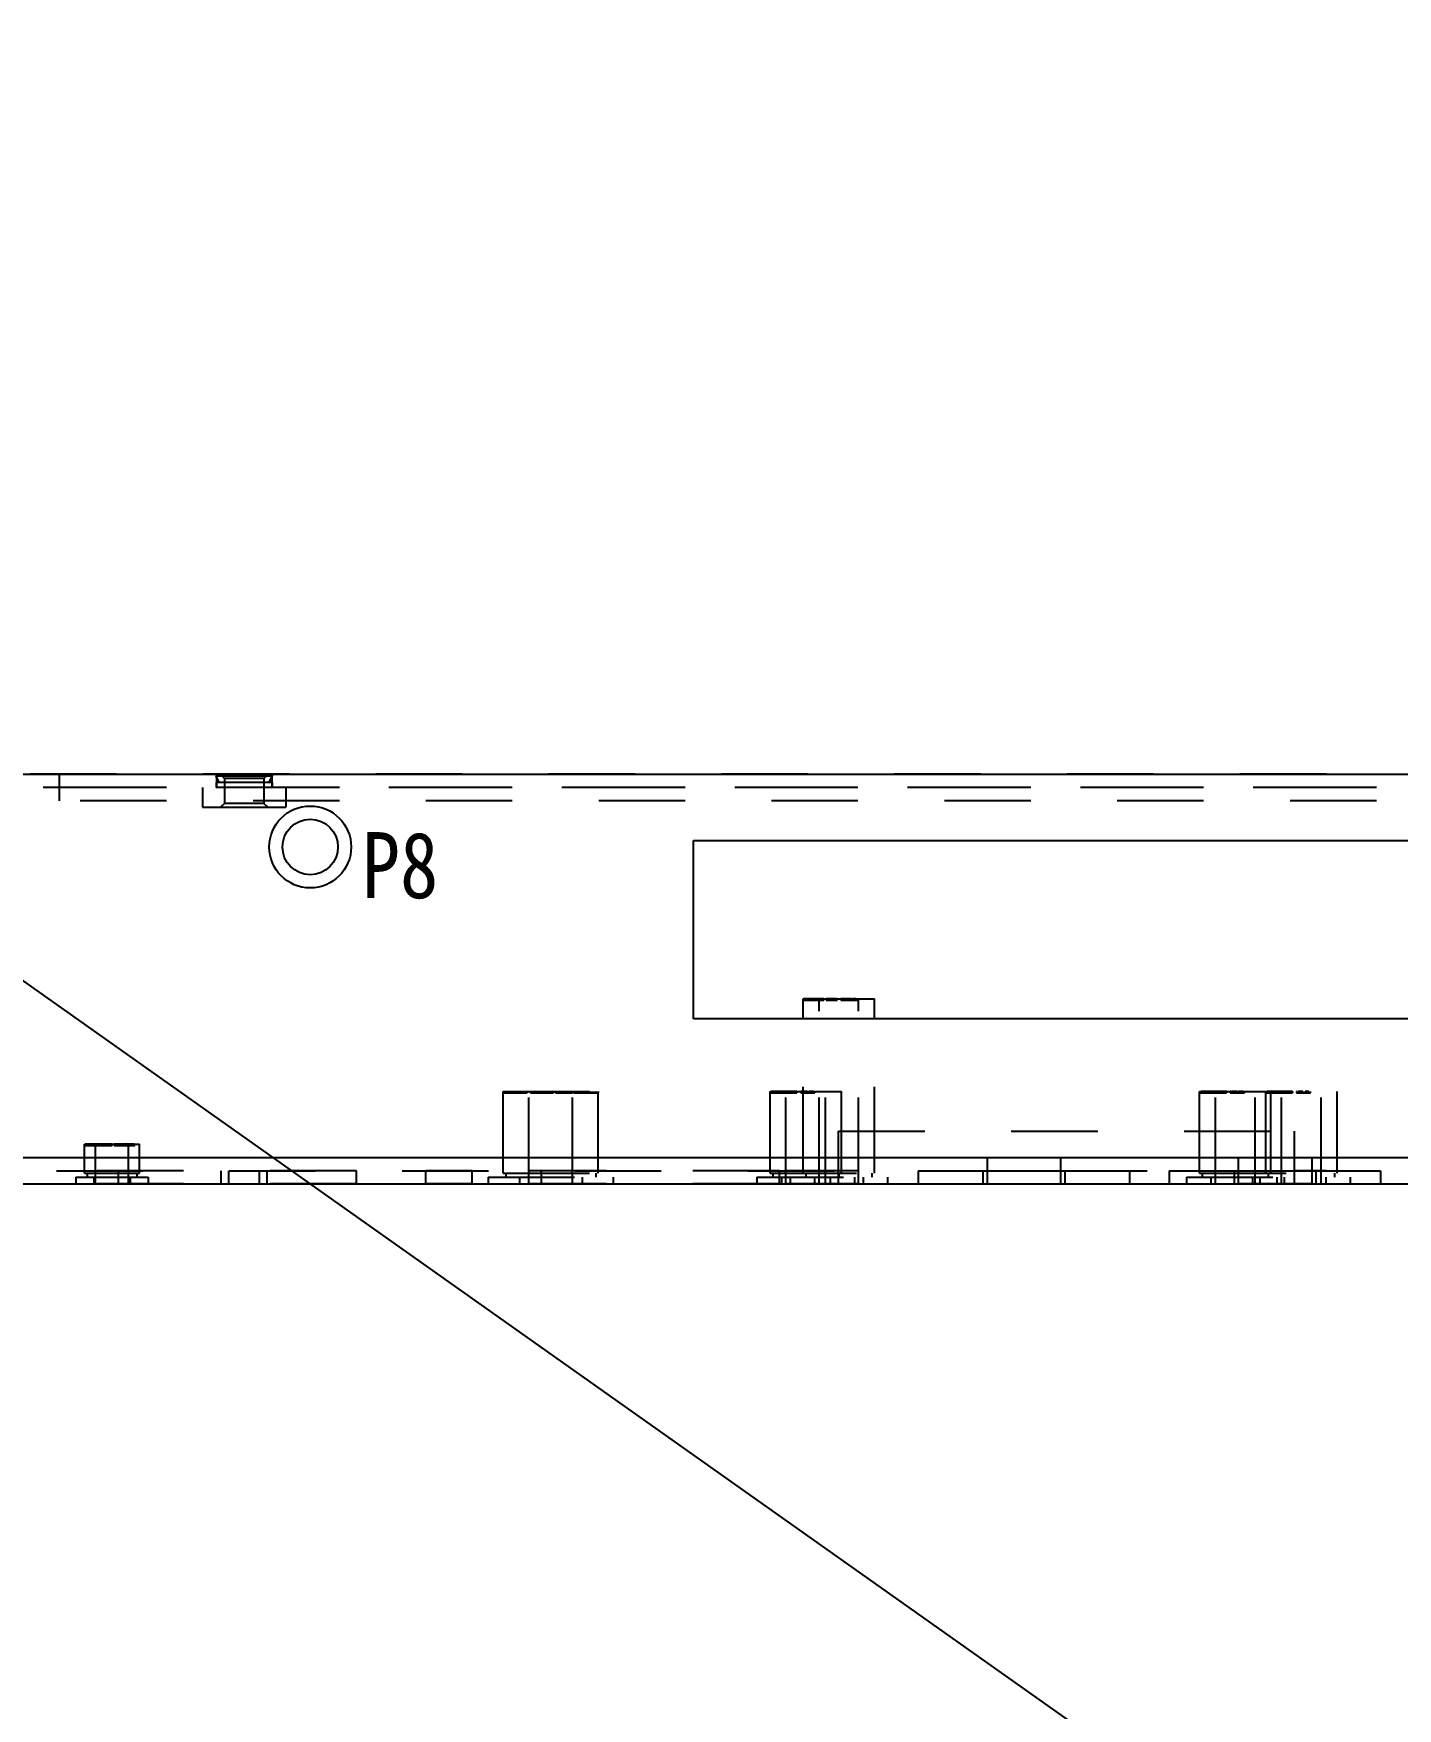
# Model space of a CAD drawing. Header units: millimetres. Extents: x 1262 to 3787, y 0 to 841.
# Drawn here: x 1543.6 to 1646.9, y 587.5 to 714.2 of the extents above; entities that cross this region are included whole.
import ezdxf

# ---------------------------------------------------------------- set-up
doc = ezdxf.new("R2010")
doc.units = ezdxf.units.MM
doc.header["$LTSCALE"] = 65.395
doc.linetypes.add('HIDDEN', pattern=[0.2, 0.1, -0.1])
doc.layers.get('0').update_dxf_attribs({"linetype": 'CONTINUOUS'})
doc.layers.add('02___PRT_ALL_AXES', color=7, linetype='CONTINUOUS')
doc.layers.add('DEFAULT_2', color=8, linetype='HIDDEN')
doc.styles.get("Standard").update_dxf_attribs({"font": 'txt', "width": 0.85})

msp = doc.modelspace()

# ---------------------------------------------------------------- linework, layer by layer
msp.add_line((1262.236, 841), (2451.236, 0))
at = {"color": 3, "linetype": 'Continuous'}
for p, q in [((1413.581, 658.158), (1824.581, 658.158)), ((1593.581, 639.658), (1593.581, 653.158)), ((1593.581, 653.158), (1660.581, 653.158)), ((1660.581, 639.658), (1593.581, 639.658)), ((1413.581, 629.158), (1825.581, 629.158)), ((1615.797, 629.158), (1615.797, 627.158)), ((1621.365, 629.158), (1621.365, 627.158)), ((1634.797, 629.158), (1634.797, 627.158)), ((1640.365, 629.158), (1640.365, 627.158)), ((1414.581, 627.158), (1615.797, 627.158)), ((1621.365, 627.158), (1634.797, 627.158)), ((1640.365, 627.158), (1824.581, 627.158))]:
    msp.add_line(p, q, dxfattribs=at)
at = {"color": 7, "linetype": 'Continuous'}
for p, q in [((1601.881, 639.658), (1601.881, 641.158)), ((1607.281, 639.658), (1607.281, 641.158)), ((1636.881, 628.158), (1636.881, 629.158))]:
    msp.add_line(p, q, dxfattribs=at)
at = {"color": 3, "linetype": 'Continuous'}
msp.add_circle((1564.581, 652.658), 3.1, dxfattribs=at)
at = {"color": 7, "linetype": 'Continuous'}
msp.add_circle((1564.581, 652.658), 2.1, dxfattribs=at)
at = {"layer": '02___PRT_ALL_AXES', "color": 8, "linetype": 'HIDDEN'}
for p, q in [((1824.581, 658.158), (1436.879, 658.158)), ((1557.481, 658.158), (1557.481, 657.158)), ((1561.681, 658.158), (1561.681, 657.158)), ((1825.581, 657.158), (1436.879, 657.158)), ((1603.081, 627.158), (1603.081, 641.158)), ((1606.081, 627.158), (1606.081, 641.158)), ((1601.881, 627.958), (1601.881, 639.658)), ((1607.281, 627.958), (1607.281, 639.658)), ((1579.181, 627.958), (1579.181, 634.158)), ((1581.131, 627.158), (1581.131, 634.158)), ((1581.131, 634.158), (1584.431, 634.158)), ((1584.431, 627.158), (1584.431, 634.158)), ((1586.381, 627.958), (1586.381, 634.058)), ((1599.381, 627.958), (1599.381, 634.158)), ((1599.381, 634.158), (1604.781, 634.158)), ((1600.581, 627.158), (1600.581, 634.158)), ((1603.581, 627.158), (1603.581, 634.158)), ((1604.781, 627.958), (1604.781, 634.158)), ((1631.881, 634.158), (1642.281, 634.158)), ((1631.881, 627.958), (1631.881, 634.158)), ((1633.081, 627.158), (1633.081, 634.158)), ((1636.081, 627.158), (1636.081, 634.158)), ((1636.881, 629.158), (1636.881, 634.158)), ((1637.281, 627.958), (1637.281, 634.158)), ((1638.081, 627.158), (1638.081, 634.158)), ((1641.081, 627.158), (1641.081, 634.158)), ((1642.281, 627.958), (1642.281, 634.158)), ((1547.491, 627.958), (1547.491, 630.158)), ((1547.491, 630.158), (1551.671, 630.158)), ((1548.331, 627.158), (1548.331, 630.158)), ((1550.831, 627.158), (1550.831, 630.158)), ((1551.671, 627.958), (1551.671, 630.158)), ((1568.081, 628.158), (1548.331, 628.158)), ((1550.081, 627.158), (1550.081, 628.158)), ((1557.831, 627.158), (1557.831, 628.158)), ((1558.431, 627.158), (1558.431, 628.158)), ((1560.731, 627.158), (1560.731, 628.158)), ((1561.331, 627.158), (1561.331, 628.158)), ((1568.081, 627.158), (1568.081, 628.158)), ((1573.331, 627.158), (1573.331, 628.158)), ((1576.831, 628.158), (1573.331, 628.158)), ((1576.831, 627.158), (1576.831, 628.158)), ((1600.081, 628.158), (1581.131, 628.158)), ((1582.081, 627.158), (1582.081, 628.158)), ((1600.081, 627.158), (1600.081, 628.158)), ((1606.081, 628.158), (1600.581, 628.158)), ((1610.581, 628.158), (1615.797, 628.158)), ((1610.581, 628.158), (1610.581, 627.158)), ((1621.365, 628.158), (1626.581, 628.158)), ((1626.581, 628.158), (1626.581, 627.158)), ((1629.581, 628.158), (1634.797, 628.158)), ((1629.581, 628.158), (1629.581, 627.158)), ((1636.881, 627.958), (1636.881, 628.158)), ((1640.365, 628.158), (1645.581, 628.158)), ((1645.581, 628.158), (1645.581, 627.158)), ((1568.081, 627.158), (1548.331, 627.158)), ((1576.831, 627.158), (1573.331, 627.158)), ((1600.081, 627.158), (1581.131, 627.158)), ((1606.081, 627.158), (1600.581, 627.158)), ((1610.581, 627.158), (1615.797, 627.158)), ((1621.365, 627.158), (1626.581, 627.158)), ((1629.581, 627.158), (1634.797, 627.158)), ((1640.365, 627.158), (1645.581, 627.158))]:
    msp.add_line(p, q, dxfattribs=at)
at = {"layer": '02___PRT_ALL_AXES', "color": 7, "linetype": 'Continuous'}
for p, q in [((1601.881, 639.658), (1601.881, 641.158)), ((1601.881, 641.158), (1607.281, 641.158)), ((1607.281, 639.658), (1607.281, 641.158)), ((1636.881, 628.158), (1636.881, 629.158)), ((1615.797, 628.158), (1621.365, 628.158)), ((1634.797, 628.158), (1640.365, 628.158))]:
    msp.add_line(p, q, dxfattribs=at)
at = {"layer": '02___PRT_ALL_AXES', "color": 3, "linetype": 'Continuous'}
for p, q in [((1615.797, 627.158), (1621.365, 627.158)), ((1634.797, 627.158), (1640.365, 627.158))]:
    msp.add_line(p, q, dxfattribs=at)
at = {"layer": 'DEFAULT_2', "color": 8, "linetype": 'HIDDEN'}
for p, q in [((1545.581, 658.158), (1545.581, 656.158)), ((1557.456, 658.128), (1557.456, 658.028)), ((1561.706, 658.128), (1557.456, 658.128)), ((1557.681, 657.538), (1557.456, 658.028)), ((1561.706, 658.028), (1557.456, 658.028)), ((1558.081, 657.828), (1557.781, 658.128)), ((1561.081, 657.828), (1561.381, 658.128)), ((1561.481, 657.538), (1561.706, 658.028)), ((1561.706, 658.128), (1561.706, 658.028)), ((1697.581, 657.158), (1545.581, 657.158)), ((1556.431, 657.158), (1556.431, 655.658)), ((1557.456, 657.538), (1557.456, 657.158)), ((1561.706, 657.538), (1557.456, 657.538)), ((1558.081, 657.828), (1558.081, 655.958)), ((1561.081, 657.828), (1558.081, 657.828)), ((1561.081, 657.828), (1561.081, 655.958)), ((1561.706, 657.538), (1561.706, 657.158)), ((1562.731, 657.158), (1562.731, 655.658)), ((1533.581, 656.158), (1545.581, 656.158)), ((1697.581, 656.158), (1545.581, 656.158)), ((1556.431, 655.658), (1562.731, 655.658)), ((1557.105, 655.678), (1557.105, 655.658)), ((1557.105, 655.678), (1558.997, 655.678)), ((1557.119, 655.678), (1557.119, 655.658)), ((1557.141, 655.658), (1557.141, 655.678)), ((1557.149, 655.678), (1557.149, 655.658)), ((1557.187, 655.658), (1557.187, 655.678)), ((1557.187, 655.678), (1557.187, 655.658)), ((1557.188, 655.678), (1557.188, 655.658)), ((1557.19, 655.678), (1557.19, 655.658)), ((1557.2, 655.678), (1557.2, 655.658)), ((1557.21, 655.658), (1557.21, 655.678)), ((1557.434, 655.678), (1557.434, 655.658)), ((1557.467, 655.678), (1557.467, 655.658)), ((1557.548, 655.678), (1557.548, 655.658)), ((1557.581, 655.678), (1557.581, 655.658)), ((1557.589, 655.678), (1557.589, 655.658)), ((1557.602, 655.678), (1557.602, 655.658)), ((1557.622, 655.678), (1557.622, 655.658)), ((1557.623, 655.678), (1557.623, 655.658)), ((1557.623, 655.678), (1557.623, 655.658)), ((1557.625, 655.678), (1557.625, 655.658)), ((1557.652, 655.678), (1557.652, 655.658)), ((1557.653, 655.678), (1557.653, 655.658)), ((1557.659, 655.678), (1557.659, 655.658)), ((1557.669, 655.678), (1557.669, 655.658)), ((1557.681, 655.658), (1557.681, 655.678)), ((1557.682, 655.678), (1557.682, 655.658)), ((1557.727, 655.678), (1557.727, 655.658)), ((1557.739, 655.678), (1557.739, 655.658)), ((1557.769, 655.678), (1557.769, 655.658)), ((1557.772, 655.678), (1557.772, 655.658)), ((1557.775, 655.678), (1557.775, 655.658)), ((1558.081, 655.958), (1557.781, 655.658)), ((1557.781, 655.678), (1557.781, 655.658)), ((1557.849, 655.678), (1557.849, 655.658)), ((1557.866, 655.678), (1557.866, 655.658)), ((1557.869, 655.678), (1557.869, 655.658)), ((1557.871, 655.678), (1557.871, 655.658)), ((1557.872, 655.658), (1557.872, 655.678)), ((1557.886, 655.678), (1557.886, 655.658)), ((1557.889, 655.678), (1557.889, 655.658)), ((1557.891, 655.678), (1557.891, 655.658)), ((1557.904, 655.678), (1557.904, 655.658)), ((1557.906, 655.678), (1557.906, 655.658)), ((1557.914, 655.678), (1557.914, 655.658)), ((1557.915, 655.678), (1557.915, 655.658)), ((1557.975, 655.678), (1557.975, 655.658)), ((1557.976, 655.678), (1557.976, 655.658)), ((1557.988, 655.658), (1557.988, 655.678)), ((1558.013, 655.678), (1558.013, 655.658)), ((1558.019, 655.678), (1558.019, 655.658)), ((1558.034, 655.678), (1558.034, 655.658)), ((1558.037, 655.678), (1558.037, 655.658)), ((1558.05, 655.658), (1558.05, 655.678)), ((1558.054, 655.678), (1558.054, 655.658)), ((1558.064, 655.678), (1558.064, 655.658)), ((1558.065, 655.658), (1558.065, 655.678)), ((1558.068, 655.678), (1558.068, 655.658)), ((1558.079, 655.678), (1558.079, 655.658)), ((1561.081, 655.958), (1558.081, 655.958)), ((1558.093, 655.658), (1558.093, 655.678)), ((1558.094, 655.678), (1558.094, 655.658)), ((1558.095, 655.678), (1558.095, 655.658)), ((1558.129, 655.658), (1558.129, 655.678)), ((1558.136, 655.678), (1558.136, 655.658)), ((1558.195, 655.678), (1558.195, 655.658)), ((1558.203, 655.658), (1558.203, 655.678)), ((1558.227, 655.678), (1558.227, 655.658)), ((1558.238, 655.678), (1558.238, 655.658)), ((1558.25, 655.658), (1558.25, 655.678)), ((1558.261, 655.678), (1558.261, 655.658)), ((1558.261, 655.658), (1558.261, 655.678)), ((1558.272, 655.678), (1558.272, 655.658)), ((1558.274, 655.678), (1558.274, 655.658)), ((1558.312, 655.678), (1558.312, 655.658)), ((1558.341, 655.678), (1558.341, 655.658)), ((1558.349, 655.678), (1558.349, 655.658)), ((1558.349, 655.678), (1558.349, 655.658)), ((1558.425, 655.658), (1558.425, 655.678)), ((1558.443, 655.678), (1558.443, 655.658)), ((1558.472, 655.678), (1558.472, 655.658)), ((1558.485, 655.678), (1558.485, 655.658)), ((1558.495, 655.658), (1558.495, 655.678)), ((1558.512, 655.678), (1558.512, 655.658)), ((1558.543, 655.658), (1558.543, 655.678)), ((1558.551, 655.678), (1558.551, 655.658)), ((1558.68, 655.658), (1558.68, 655.678)), ((1558.714, 655.678), (1558.714, 655.658)), ((1558.742, 655.678), (1558.742, 655.658)), ((1558.75, 655.678), (1558.75, 655.658)), ((1558.779, 655.678), (1558.779, 655.658)), ((1558.79, 655.678), (1558.79, 655.658)), ((1558.818, 655.678), (1558.818, 655.658)), ((1558.826, 655.678), (1558.826, 655.658)), ((1558.985, 655.678), (1558.985, 655.658)), ((1558.997, 655.678), (1558.997, 655.658)), ((1559.136, 655.678), (1559.136, 655.658)), ((1559.136, 655.678), (1559.518, 655.678)), ((1559.138, 655.678), (1559.138, 655.658)), ((1559.178, 655.678), (1559.178, 655.658)), ((1559.187, 655.678), (1559.187, 655.658)), ((1559.188, 655.678), (1559.188, 655.658)), ((1559.189, 655.678), (1559.189, 655.658)), ((1559.211, 655.678), (1559.211, 655.658)), ((1559.217, 655.678), (1559.217, 655.658)), ((1559.218, 655.658), (1559.218, 655.678)), ((1559.222, 655.678), (1559.222, 655.658)), ((1559.226, 655.678), (1559.226, 655.658)), ((1559.304, 655.678), (1559.304, 655.658)), ((1559.319, 655.678), (1559.319, 655.658)), ((1559.32, 655.678), (1559.32, 655.658)), ((1559.329, 655.678), (1559.329, 655.658)), ((1559.353, 655.678), (1559.353, 655.658)), ((1559.365, 655.678), (1559.365, 655.658)), ((1559.41, 655.678), (1559.41, 655.658)), ((1559.438, 655.678), (1559.438, 655.658)), ((1559.444, 655.678), (1559.444, 655.658)), ((1559.47, 655.678), (1559.47, 655.658)), ((1559.47, 655.658), (1559.47, 655.678)), ((1559.477, 655.678), (1559.477, 655.658)), ((1559.478, 655.678), (1559.478, 655.658)), ((1559.485, 655.658), (1559.485, 655.678)), ((1559.489, 655.678), (1559.489, 655.658)), ((1559.517, 655.678), (1559.517, 655.658)), ((1559.517, 655.658), (1559.517, 655.678)), ((1561.081, 655.958), (1561.381, 655.658)), ((1601.919, 641.058), (1601.919, 641.158)), ((1601.919, 641.058), (1603.441, 641.058)), ((1601.943, 641.058), (1601.943, 641.158)), ((1603.441, 641.158), (1601.943, 641.158)), ((1602.149, 641.158), (1602.149, 641.058)), ((1602.2, 641.158), (1602.2, 641.058)), ((1602.23, 641.158), (1602.23, 641.058)), ((1602.273, 641.158), (1602.273, 641.058)), ((1602.324, 641.158), (1602.324, 641.058)), ((1602.352, 641.158), (1602.352, 641.058)), ((1602.354, 641.158), (1602.354, 641.058)), ((1602.376, 641.058), (1602.376, 641.158)), ((1602.44, 641.158), (1602.44, 641.058)), ((1602.451, 641.058), (1602.451, 641.158)), ((1602.475, 641.158), (1602.475, 641.058)), ((1602.746, 641.158), (1602.746, 641.058)), ((1602.881, 641.158), (1602.881, 641.058)), ((1602.911, 641.158), (1602.911, 641.058)), ((1603.054, 641.158), (1603.054, 641.058)), ((1603.057, 641.158), (1603.057, 641.058)), ((1603.065, 641.158), (1603.065, 641.058)), ((1603.105, 641.158), (1603.105, 641.058)), ((1603.113, 641.158), (1603.113, 641.058)), ((1603.146, 641.158), (1603.146, 641.058)), ((1603.163, 641.158), (1603.163, 641.058)), ((1603.199, 641.158), (1603.199, 641.058)), ((1603.205, 641.158), (1603.205, 641.058)), ((1603.212, 641.158), (1603.212, 641.058)), ((1603.231, 641.158), (1603.231, 641.058)), ((1603.238, 641.158), (1603.238, 641.058)), ((1603.24, 641.158), (1603.24, 641.058)), ((1603.241, 641.158), (1603.241, 641.058)), ((1603.254, 641.158), (1603.254, 641.058)), ((1603.258, 641.158), (1603.258, 641.058)), ((1603.264, 641.158), (1603.264, 641.058)), ((1603.284, 641.158), (1603.284, 641.058)), ((1603.29, 641.158), (1603.29, 641.058)), ((1603.349, 641.158), (1603.349, 641.058)), ((1603.382, 641.158), (1603.382, 641.058)), ((1603.438, 641.158), (1603.438, 641.058)), ((1603.441, 641.158), (1603.441, 641.058)), ((1604.451, 641.158), (1603.614, 641.158)), ((1603.614, 641.158), (1603.614, 641.058)), ((1603.614, 641.058), (1604.451, 641.058)), ((1603.618, 641.158), (1603.618, 641.058)), ((1603.635, 641.158), (1603.635, 641.058)), ((1603.643, 641.158), (1603.643, 641.058)), ((1603.676, 641.158), (1603.676, 641.058)), ((1603.693, 641.158), (1603.693, 641.058)), ((1603.715, 641.158), (1603.715, 641.058)), ((1603.724, 641.158), (1603.724, 641.058)), ((1603.732, 641.158), (1603.732, 641.058)), ((1603.736, 641.158), (1603.736, 641.058)), ((1603.753, 641.158), (1603.753, 641.058)), ((1603.754, 641.158), (1603.754, 641.058)), ((1603.754, 641.158), (1603.754, 641.058)), ((1603.764, 641.158), (1603.764, 641.058)), ((1603.764, 641.158), (1603.764, 641.058)), ((1603.778, 641.158), (1603.778, 641.058)), ((1603.79, 641.158), (1603.79, 641.058)), ((1603.797, 641.158), (1603.797, 641.058)), ((1603.805, 641.158), (1603.805, 641.058)), ((1603.834, 641.058), (1603.834, 641.158)), ((1603.843, 641.158), (1603.843, 641.058)), ((1603.855, 641.158), (1603.855, 641.058)), ((1603.865, 641.158), (1603.865, 641.058)), ((1603.868, 641.158), (1603.868, 641.058)), ((1603.874, 641.158), (1603.874, 641.058)), ((1603.885, 641.158), (1603.885, 641.058)), ((1603.904, 641.158), (1603.904, 641.058)), ((1603.907, 641.158), (1603.907, 641.058)), ((1603.921, 641.158), (1603.921, 641.058)), ((1603.992, 641.158), (1603.992, 641.058)), ((1603.994, 641.158), (1603.994, 641.058)), ((1603.998, 641.158), (1603.998, 641.058)), ((1604.007, 641.158), (1604.007, 641.058)), ((1604.015, 641.158), (1604.015, 641.058)), ((1604.075, 641.158), (1604.075, 641.058)), ((1604.087, 641.158), (1604.087, 641.058)), ((1604.096, 641.158), (1604.096, 641.058)), ((1604.098, 641.158), (1604.098, 641.058)), ((1604.113, 641.158), (1604.113, 641.058)), ((1604.145, 641.158), (1604.145, 641.058)), ((1604.158, 641.158), (1604.158, 641.058)), ((1604.178, 641.158), (1604.178, 641.058)), ((1604.179, 641.158), (1604.179, 641.058)), ((1604.185, 641.158), (1604.185, 641.058)), ((1604.209, 641.158), (1604.209, 641.058)), ((1604.24, 641.158), (1604.24, 641.058)), ((1604.249, 641.158), (1604.249, 641.058)), ((1604.275, 641.158), (1604.275, 641.058)), ((1604.305, 641.158), (1604.305, 641.058)), ((1604.321, 641.158), (1604.321, 641.058)), ((1604.325, 641.158), (1604.325, 641.058)), ((1604.341, 641.158), (1604.341, 641.058)), ((1604.35, 641.158), (1604.35, 641.058)), ((1604.392, 641.158), (1604.392, 641.058)), ((1604.451, 641.158), (1604.451, 641.058)), ((1604.451, 641.158), (1604.451, 641.058)), ((1605.467, 641.158), (1604.721, 641.158)), ((1604.721, 641.158), (1604.721, 641.058)), ((1604.721, 641.058), (1605.996, 641.058)), ((1604.897, 641.158), (1604.897, 641.058)), ((1604.914, 641.158), (1604.914, 641.058)), ((1605.062, 641.058), (1605.062, 641.158)), ((1605.186, 641.058), (1605.186, 641.158)), ((1605.467, 641.058), (1605.467, 641.158)), ((1605.508, 641.158), (1605.48, 641.158)), ((1605.48, 641.158), (1605.48, 641.058)), ((1605.508, 641.158), (1605.508, 641.058)), ((1605.887, 641.158), (1605.615, 641.158)), ((1605.615, 641.158), (1605.615, 641.058)), ((1605.624, 641.058), (1605.624, 641.158)), ((1605.655, 641.158), (1605.655, 641.058)), ((1605.887, 641.058), (1605.887, 641.158)), ((1605.996, 641.058), (1605.996, 641.158)), ((1601.881, 627.958), (1601.881, 639.658)), ((1607.281, 627.958), (1607.281, 639.658)), ((1579.181, 627.958), (1579.181, 634.158)), ((1579.181, 634.058), (1579.181, 634.158)), ((1579.181, 634.158), (1586.378, 634.158)), ((1579.181, 634.058), (1581.001, 634.058)), ((1579.252, 634.058), (1579.252, 634.158)), ((1579.337, 634.058), (1579.337, 634.158)), ((1579.343, 634.158), (1579.343, 634.058)), ((1579.383, 634.158), (1579.383, 634.058)), ((1579.398, 634.058), (1579.398, 634.158)), ((1579.42, 634.158), (1579.42, 634.058)), ((1579.431, 634.158), (1579.431, 634.058)), ((1579.518, 634.158), (1579.518, 634.058)), ((1579.529, 634.158), (1579.529, 634.058)), ((1579.578, 634.158), (1579.578, 634.058)), ((1579.636, 634.158), (1579.636, 634.058)), ((1579.643, 634.158), (1579.643, 634.058)), ((1579.712, 634.158), (1579.712, 634.058)), ((1579.762, 634.158), (1579.762, 634.058)), ((1579.782, 634.158), (1579.782, 634.058)), ((1579.812, 634.058), (1579.812, 634.158)), ((1579.887, 634.158), (1579.887, 634.058)), ((1579.894, 634.158), (1579.894, 634.058)), ((1579.899, 634.158), (1579.899, 634.058)), ((1579.938, 634.158), (1579.938, 634.058)), ((1579.946, 634.158), (1579.946, 634.058)), ((1579.995, 634.158), (1579.995, 634.058)), ((1580.014, 634.158), (1580.014, 634.058)), ((1580.04, 634.158), (1580.04, 634.058)), ((1580.041, 634.058), (1580.041, 634.158)), ((1580.093, 634.158), (1580.093, 634.058)), ((1580.125, 634.158), (1580.125, 634.058)), ((1580.15, 634.158), (1580.15, 634.058)), ((1580.153, 634.158), (1580.153, 634.058)), ((1580.197, 634.158), (1580.197, 634.058)), ((1580.2, 634.058), (1580.2, 634.158)), ((1580.26, 634.158), (1580.26, 634.058)), ((1580.308, 634.158), (1580.308, 634.058)), ((1580.318, 634.158), (1580.318, 634.058)), ((1580.329, 634.158), (1580.329, 634.058)), ((1580.341, 634.158), (1580.341, 634.058)), ((1580.348, 634.158), (1580.348, 634.058)), ((1580.379, 634.158), (1580.379, 634.058)), ((1580.436, 634.158), (1580.436, 634.058)), ((1580.498, 634.158), (1580.498, 634.058)), ((1580.498, 634.158), (1580.498, 634.058)), ((1580.545, 634.158), (1580.545, 634.058)), ((1580.549, 634.058), (1580.549, 634.158)), ((1580.568, 634.158), (1580.568, 634.058)), ((1580.581, 634.158), (1580.581, 634.058)), ((1580.656, 634.158), (1580.656, 634.058)), ((1580.665, 634.158), (1580.665, 634.058)), ((1580.72, 634.158), (1580.72, 634.058)), ((1580.754, 634.158), (1580.754, 634.058)), ((1580.848, 634.158), (1580.848, 634.058)), ((1580.885, 634.158), (1580.885, 634.058)), ((1581.001, 634.158), (1581.001, 634.058)), ((1581.25, 634.058), (1581.25, 634.158)), ((1581.25, 634.058), (1582.579, 634.058)), ((1581.334, 634.158), (1581.334, 634.058)), ((1581.451, 634.158), (1581.451, 634.058)), ((1581.454, 634.058), (1581.454, 634.158)), ((1581.527, 634.158), (1581.527, 634.058)), ((1581.828, 634.058), (1581.828, 634.158)), ((1581.839, 634.158), (1581.839, 634.058)), ((1581.877, 634.158), (1581.877, 634.058)), ((1582.022, 634.158), (1582.022, 634.058)), ((1582.049, 634.058), (1582.049, 634.158)), ((1582.067, 634.158), (1582.067, 634.058)), ((1582.383, 634.158), (1582.383, 634.058)), ((1582.579, 634.158), (1582.579, 634.058)), ((1582.616, 634.158), (1582.616, 634.058)), ((1582.616, 634.058), (1582.994, 634.058)), ((1582.617, 634.158), (1582.617, 634.058)), ((1582.993, 634.158), (1582.993, 634.058)), ((1582.994, 634.158), (1582.994, 634.058)), ((1583.138, 634.158), (1583.138, 634.058)), ((1583.138, 634.058), (1583.894, 634.058)), ((1583.173, 634.158), (1583.173, 634.058)), ((1583.392, 634.158), (1583.392, 634.058)), ((1583.396, 634.158), (1583.396, 634.058)), ((1583.598, 634.158), (1583.598, 634.058)), ((1583.704, 634.158), (1583.704, 634.058)), ((1583.717, 634.158), (1583.717, 634.058)), ((1583.771, 634.158), (1583.771, 634.058)), ((1583.817, 634.158), (1583.817, 634.058)), ((1583.894, 634.058), (1583.894, 634.158)), ((1583.923, 634.158), (1583.923, 634.058)), ((1583.923, 634.058), (1584.424, 634.058)), ((1583.95, 634.158), (1583.95, 634.058)), ((1584.005, 634.158), (1584.005, 634.058)), ((1584.045, 634.158), (1584.045, 634.058)), ((1584.08, 634.158), (1584.08, 634.058)), ((1584.092, 634.158), (1584.092, 634.058)), ((1584.109, 634.158), (1584.109, 634.058)), ((1584.112, 634.158), (1584.112, 634.058)), ((1584.12, 634.158), (1584.12, 634.058)), ((1584.184, 634.158), (1584.184, 634.058)), ((1584.204, 634.158), (1584.204, 634.058)), ((1584.212, 634.158), (1584.212, 634.058)), ((1584.247, 634.158), (1584.247, 634.058)), ((1584.283, 634.158), (1584.283, 634.058)), ((1584.286, 634.158), (1584.286, 634.058)), ((1584.322, 634.158), (1584.322, 634.058)), ((1584.371, 634.158), (1584.371, 634.058)), ((1584.379, 634.158), (1584.379, 634.058)), ((1584.424, 634.158), (1584.424, 634.058)), ((1584.494, 634.158), (1584.494, 634.058)), ((1584.494, 634.058), (1586.381, 634.058)), ((1584.559, 634.158), (1584.559, 634.058)), ((1584.594, 634.158), (1584.594, 634.058)), ((1584.671, 634.158), (1584.671, 634.058)), ((1584.705, 634.158), (1584.705, 634.058)), ((1584.707, 634.158), (1584.707, 634.058)), ((1584.723, 634.158), (1584.723, 634.058)), ((1584.767, 634.158), (1584.767, 634.058)), ((1584.768, 634.158), (1584.768, 634.058)), ((1584.791, 634.158), (1584.791, 634.058)), ((1584.801, 634.158), (1584.801, 634.058)), ((1584.809, 634.158), (1584.809, 634.058)), ((1584.838, 634.158), (1584.838, 634.058)), ((1584.857, 634.158), (1584.857, 634.058)), ((1584.891, 634.158), (1584.891, 634.058)), ((1584.91, 634.158), (1584.91, 634.058)), ((1584.922, 634.158), (1584.922, 634.058)), ((1584.96, 634.158), (1584.96, 634.058)), ((1584.973, 634.158), (1584.973, 634.058)), ((1584.997, 634.158), (1584.997, 634.058)), ((1585.033, 634.158), (1585.033, 634.058)), ((1585.063, 634.158), (1585.063, 634.058)), ((1585.087, 634.158), (1585.087, 634.058)), ((1585.19, 634.158), (1585.19, 634.058)), ((1585.191, 634.158), (1585.191, 634.058)), ((1585.197, 634.158), (1585.197, 634.058)), ((1585.2, 634.158), (1585.2, 634.058)), ((1585.22, 634.158), (1585.22, 634.058)), ((1585.226, 634.158), (1585.226, 634.058)), ((1585.232, 634.158), (1585.232, 634.058)), ((1585.301, 634.158), (1585.301, 634.058)), ((1585.339, 634.158), (1585.339, 634.058)), ((1585.358, 634.158), (1585.358, 634.058)), ((1585.361, 634.158), (1585.361, 634.058)), ((1585.364, 634.158), (1585.364, 634.058)), ((1585.369, 634.158), (1585.369, 634.058)), ((1585.37, 634.158), (1585.37, 634.058)), ((1585.375, 634.058), (1585.375, 634.158)), ((1585.403, 634.158), (1585.403, 634.058)), ((1585.408, 634.158), (1585.408, 634.058)), ((1585.409, 634.058), (1585.409, 634.158)), ((1585.417, 634.158), (1585.417, 634.058)), ((1585.431, 634.158), (1585.431, 634.058)), ((1585.435, 634.158), (1585.435, 634.058)), ((1585.493, 634.158), (1585.493, 634.058)), ((1585.502, 634.158), (1585.502, 634.058)), ((1585.536, 634.158), (1585.536, 634.058)), ((1585.539, 634.158), (1585.539, 634.058)), ((1585.539, 634.158), (1585.539, 634.058)), ((1585.572, 634.158), (1585.572, 634.058)), ((1585.58, 634.158), (1585.58, 634.058)), ((1585.602, 634.158), (1585.602, 634.058)), ((1585.605, 634.158), (1585.605, 634.058)), ((1585.611, 634.158), (1585.611, 634.058)), ((1585.622, 634.158), (1585.622, 634.058)), ((1585.629, 634.158), (1585.629, 634.058)), ((1585.635, 634.158), (1585.635, 634.058)), ((1585.685, 634.158), (1585.685, 634.058)), ((1585.713, 634.158), (1585.713, 634.058)), ((1585.721, 634.158), (1585.721, 634.058)), ((1585.728, 634.158), (1585.728, 634.058)), ((1585.739, 634.058), (1585.739, 634.158)), ((1585.762, 634.158), (1585.762, 634.058)), ((1585.765, 634.158), (1585.765, 634.058)), ((1585.822, 634.158), (1585.822, 634.058)), ((1585.844, 634.058), (1585.844, 634.158)), ((1585.878, 634.158), (1585.878, 634.058)), ((1585.879, 634.158), (1585.879, 634.058)), ((1585.883, 634.158), (1585.883, 634.058)), ((1585.886, 634.158), (1585.886, 634.058)), ((1585.939, 634.158), (1585.939, 634.058)), ((1585.95, 634.158), (1585.95, 634.058)), ((1586.006, 634.158), (1586.006, 634.058)), ((1586.024, 634.158), (1586.024, 634.058)), ((1586.027, 634.158), (1586.027, 634.058)), ((1586.036, 634.058), (1586.036, 634.158)), ((1586.116, 634.058), (1586.116, 634.158)), ((1586.138, 634.158), (1586.138, 634.058)), ((1586.139, 634.158), (1586.139, 634.058)), ((1586.181, 634.158), (1586.181, 634.058)), ((1586.2, 634.058), (1586.2, 634.158)), ((1586.225, 634.158), (1586.225, 634.058)), ((1586.261, 634.158), (1586.261, 634.058)), ((1586.262, 634.158), (1586.262, 634.058)), ((1586.377, 634.058), (1586.377, 634.158)), ((1586.378, 634.158), (1586.378, 634.058)), ((1586.381, 627.958), (1586.381, 634.058)), ((1599.381, 627.958), (1599.381, 634.158)), ((1599.456, 634.058), (1599.456, 634.158)), ((1599.456, 634.058), (1601.414, 634.058)), ((1599.487, 634.058), (1599.487, 634.158)), ((1601.414, 634.158), (1599.487, 634.158)), ((1600.108, 634.158), (1600.108, 634.058)), ((1600.113, 634.158), (1600.113, 634.058)), ((1600.133, 634.158), (1600.133, 634.058)), ((1600.157, 634.158), (1600.157, 634.058)), ((1600.236, 634.158), (1600.236, 634.058)), ((1600.251, 634.158), (1600.251, 634.058)), ((1600.255, 634.158), (1600.255, 634.058)), ((1600.264, 634.158), (1600.264, 634.058)), ((1600.279, 634.158), (1600.279, 634.058)), ((1600.281, 634.158), (1600.281, 634.058)), ((1600.289, 634.158), (1600.289, 634.058)), ((1600.313, 634.158), (1600.313, 634.058)), ((1600.322, 634.158), (1600.322, 634.058)), ((1600.324, 634.158), (1600.324, 634.058)), ((1600.34, 634.158), (1600.34, 634.058)), ((1600.348, 634.158), (1600.348, 634.058)), ((1600.352, 634.158), (1600.352, 634.058)), ((1600.4, 634.158), (1600.4, 634.058)), ((1600.446, 634.158), (1600.446, 634.058)), ((1600.47, 634.158), (1600.47, 634.058)), ((1600.474, 634.158), (1600.474, 634.058)), ((1600.476, 634.158), (1600.476, 634.058)), ((1600.489, 634.158), (1600.489, 634.058)), ((1600.49, 634.158), (1600.49, 634.058)), ((1600.495, 634.158), (1600.495, 634.058)), ((1600.504, 634.158), (1600.504, 634.058)), ((1600.508, 634.158), (1600.508, 634.058)), ((1600.533, 634.158), (1600.533, 634.058)), ((1600.558, 634.158), (1600.558, 634.058)), ((1600.574, 634.158), (1600.574, 634.058)), ((1600.578, 634.158), (1600.578, 634.058)), ((1600.588, 634.158), (1600.588, 634.058)), ((1600.594, 634.158), (1600.594, 634.058)), ((1600.612, 634.158), (1600.612, 634.058)), ((1600.614, 634.058), (1600.614, 634.158)), ((1600.622, 634.158), (1600.622, 634.058)), ((1600.663, 634.158), (1600.663, 634.058)), ((1600.691, 634.158), (1600.691, 634.058)), ((1600.701, 634.158), (1600.701, 634.058)), ((1600.733, 634.158), (1600.733, 634.058)), ((1600.736, 634.158), (1600.736, 634.058)), ((1600.759, 634.158), (1600.759, 634.058)), ((1600.767, 634.058), (1600.767, 634.158)), ((1600.774, 634.158), (1600.774, 634.058)), ((1600.777, 634.158), (1600.777, 634.058)), ((1600.781, 634.158), (1600.781, 634.058)), ((1600.798, 634.158), (1600.798, 634.058)), ((1600.84, 634.158), (1600.84, 634.058)), ((1600.842, 634.158), (1600.842, 634.058)), ((1600.843, 634.158), (1600.843, 634.058)), ((1600.848, 634.158), (1600.848, 634.058)), ((1600.854, 634.158), (1600.854, 634.058)), ((1600.87, 634.158), (1600.87, 634.058)), ((1600.895, 634.158), (1600.895, 634.058)), ((1600.898, 634.158), (1600.898, 634.058)), ((1600.937, 634.158), (1600.937, 634.058)), ((1600.939, 634.158), (1600.939, 634.058)), ((1600.939, 634.158), (1600.939, 634.058)), ((1600.945, 634.158), (1600.945, 634.058)), ((1600.958, 634.158), (1600.958, 634.058)), ((1600.966, 634.158), (1600.966, 634.058)), ((1601.002, 634.158), (1601.002, 634.058)), ((1601.01, 634.158), (1601.01, 634.058)), ((1601.012, 634.158), (1601.012, 634.058)), ((1601.014, 634.158), (1601.014, 634.058)), ((1601.042, 634.158), (1601.042, 634.058)), ((1601.051, 634.158), (1601.051, 634.058)), ((1601.081, 634.158), (1601.081, 634.058)), ((1601.114, 634.158), (1601.114, 634.058)), ((1601.131, 634.158), (1601.131, 634.058)), ((1601.186, 634.158), (1601.186, 634.058)), ((1601.187, 634.158), (1601.187, 634.058)), ((1601.223, 634.158), (1601.223, 634.058)), ((1601.264, 634.158), (1601.264, 634.058)), ((1601.296, 634.158), (1601.296, 634.058)), ((1601.298, 634.158), (1601.298, 634.058)), ((1601.337, 634.158), (1601.337, 634.058)), ((1601.386, 634.158), (1601.386, 634.058)), ((1601.388, 634.158), (1601.388, 634.058)), ((1601.414, 634.158), (1601.414, 634.058)), ((1601.703, 634.158), (1601.703, 634.058)), ((1601.771, 634.158), (1601.703, 634.158)), ((1601.703, 634.058), (1602.769, 634.058)), ((1601.771, 634.058), (1601.771, 634.158)), ((1601.843, 634.158), (1601.843, 634.058)), ((1602.19, 634.158), (1601.843, 634.158)), ((1601.89, 634.158), (1601.89, 634.058)), ((1601.897, 634.058), (1601.897, 634.158)), ((1602.19, 634.058), (1602.19, 634.158)), ((1602.266, 634.158), (1602.266, 634.058)), ((1602.357, 634.058), (1602.357, 634.158)), ((1602.646, 634.158), (1602.357, 634.158)), ((1602.514, 634.158), (1602.514, 634.058)), ((1602.591, 634.158), (1602.591, 634.058)), ((1602.646, 634.058), (1602.646, 634.158)), ((1602.701, 634.158), (1602.701, 634.058)), ((1602.769, 634.058), (1602.769, 634.158)), ((1604.781, 627.958), (1604.781, 634.158)), ((1631.881, 627.958), (1631.881, 634.158)), ((1631.956, 634.058), (1631.956, 634.158)), ((1631.956, 634.058), (1633.914, 634.058)), ((1633.914, 634.158), (1631.987, 634.158)), ((1631.987, 634.058), (1631.987, 634.158)), ((1632.608, 634.158), (1632.608, 634.058)), ((1632.613, 634.158), (1632.613, 634.058)), ((1632.633, 634.158), (1632.633, 634.058)), ((1632.657, 634.158), (1632.657, 634.058)), ((1632.736, 634.158), (1632.736, 634.058)), ((1632.751, 634.158), (1632.751, 634.058)), ((1632.755, 634.158), (1632.755, 634.058)), ((1632.764, 634.158), (1632.764, 634.058)), ((1632.779, 634.158), (1632.779, 634.058)), ((1632.781, 634.158), (1632.781, 634.058)), ((1632.789, 634.158), (1632.789, 634.058)), ((1632.813, 634.158), (1632.813, 634.058)), ((1632.822, 634.158), (1632.822, 634.058)), ((1632.824, 634.158), (1632.824, 634.058)), ((1632.84, 634.158), (1632.84, 634.058)), ((1632.848, 634.158), (1632.848, 634.058)), ((1632.852, 634.158), (1632.852, 634.058)), ((1632.9, 634.158), (1632.9, 634.058)), ((1632.946, 634.158), (1632.946, 634.058)), ((1632.97, 634.158), (1632.97, 634.058)), ((1632.974, 634.158), (1632.974, 634.058)), ((1632.976, 634.158), (1632.976, 634.058)), ((1632.989, 634.158), (1632.989, 634.058)), ((1632.99, 634.158), (1632.99, 634.058)), ((1632.995, 634.158), (1632.995, 634.058)), ((1633.004, 634.158), (1633.004, 634.058)), ((1633.008, 634.158), (1633.008, 634.058)), ((1633.033, 634.158), (1633.033, 634.058)), ((1633.058, 634.158), (1633.058, 634.058)), ((1633.074, 634.158), (1633.074, 634.058)), ((1633.078, 634.158), (1633.078, 634.058)), ((1633.088, 634.158), (1633.088, 634.058)), ((1633.094, 634.158), (1633.094, 634.058)), ((1633.112, 634.158), (1633.112, 634.058)), ((1633.114, 634.058), (1633.114, 634.158)), ((1633.122, 634.158), (1633.122, 634.058)), ((1633.163, 634.158), (1633.163, 634.058)), ((1633.191, 634.158), (1633.191, 634.058)), ((1633.201, 634.158), (1633.201, 634.058)), ((1633.233, 634.158), (1633.233, 634.058)), ((1633.236, 634.158), (1633.236, 634.058)), ((1633.259, 634.158), (1633.259, 634.058)), ((1633.267, 634.058), (1633.267, 634.158)), ((1633.274, 634.158), (1633.274, 634.058)), ((1633.277, 634.158), (1633.277, 634.058)), ((1633.281, 634.158), (1633.281, 634.058)), ((1633.298, 634.158), (1633.298, 634.058)), ((1633.34, 634.158), (1633.34, 634.058)), ((1633.342, 634.158), (1633.342, 634.058)), ((1633.343, 634.158), (1633.343, 634.058)), ((1633.348, 634.158), (1633.348, 634.058)), ((1633.354, 634.158), (1633.354, 634.058)), ((1633.37, 634.158), (1633.37, 634.058)), ((1633.395, 634.158), (1633.395, 634.058)), ((1633.398, 634.158), (1633.398, 634.058)), ((1633.437, 634.158), (1633.437, 634.058)), ((1633.439, 634.158), (1633.439, 634.058)), ((1633.439, 634.158), (1633.439, 634.058)), ((1633.445, 634.158), (1633.445, 634.058)), ((1633.458, 634.158), (1633.458, 634.058)), ((1633.466, 634.158), (1633.466, 634.058)), ((1633.502, 634.158), (1633.502, 634.058)), ((1633.51, 634.158), (1633.51, 634.058)), ((1633.512, 634.158), (1633.512, 634.058)), ((1633.514, 634.158), (1633.514, 634.058)), ((1633.542, 634.158), (1633.542, 634.058)), ((1633.551, 634.158), (1633.551, 634.058)), ((1633.581, 634.158), (1633.581, 634.058)), ((1633.614, 634.158), (1633.614, 634.058)), ((1633.631, 634.158), (1633.631, 634.058)), ((1633.686, 634.158), (1633.686, 634.058)), ((1633.687, 634.158), (1633.687, 634.058)), ((1633.723, 634.158), (1633.723, 634.058)), ((1633.764, 634.158), (1633.764, 634.058)), ((1633.796, 634.158), (1633.796, 634.058)), ((1633.798, 634.158), (1633.798, 634.058)), ((1633.837, 634.158), (1633.837, 634.058)), ((1633.886, 634.158), (1633.886, 634.058)), ((1633.888, 634.158), (1633.888, 634.058)), ((1633.914, 634.158), (1633.914, 634.058)), ((1634.271, 634.158), (1634.203, 634.158)), ((1634.203, 634.158), (1634.203, 634.058)), ((1634.203, 634.058), (1635.269, 634.058)), ((1634.271, 634.058), (1634.271, 634.158)), ((1634.69, 634.158), (1634.343, 634.158)), ((1634.343, 634.158), (1634.343, 634.058)), ((1634.39, 634.158), (1634.39, 634.058)), ((1634.397, 634.058), (1634.397, 634.158)), ((1634.69, 634.058), (1634.69, 634.158)), ((1634.766, 634.158), (1634.766, 634.058)), ((1635.146, 634.158), (1634.857, 634.158)), ((1634.857, 634.058), (1634.857, 634.158)), ((1635.014, 634.158), (1635.014, 634.058)), ((1635.091, 634.158), (1635.091, 634.058)), ((1635.146, 634.058), (1635.146, 634.158)), ((1635.201, 634.158), (1635.201, 634.058)), ((1635.269, 634.058), (1635.269, 634.158)), ((1636.881, 629.158), (1636.881, 634.158)), ((1636.956, 634.058), (1636.956, 634.158)), ((1636.956, 634.058), (1638.914, 634.058)), ((1638.914, 634.158), (1636.987, 634.158)), ((1636.987, 634.058), (1636.987, 634.158)), ((1637.281, 627.958), (1637.281, 634.158)), ((1637.608, 634.158), (1637.608, 634.058)), ((1637.613, 634.158), (1637.613, 634.058)), ((1637.633, 634.158), (1637.633, 634.058)), ((1637.657, 634.158), (1637.657, 634.058)), ((1637.736, 634.158), (1637.736, 634.058)), ((1637.751, 634.158), (1637.751, 634.058)), ((1637.755, 634.158), (1637.755, 634.058)), ((1637.764, 634.158), (1637.764, 634.058)), ((1637.779, 634.158), (1637.779, 634.058)), ((1637.781, 634.158), (1637.781, 634.058)), ((1637.789, 634.158), (1637.789, 634.058)), ((1637.813, 634.158), (1637.813, 634.058)), ((1637.822, 634.158), (1637.822, 634.058)), ((1637.824, 634.158), (1637.824, 634.058)), ((1637.84, 634.158), (1637.84, 634.058)), ((1637.848, 634.158), (1637.848, 634.058)), ((1637.852, 634.158), (1637.852, 634.058)), ((1637.9, 634.158), (1637.9, 634.058)), ((1637.946, 634.158), (1637.946, 634.058)), ((1637.97, 634.158), (1637.97, 634.058)), ((1637.974, 634.158), (1637.974, 634.058)), ((1637.976, 634.158), (1637.976, 634.058)), ((1637.989, 634.158), (1637.989, 634.058)), ((1637.99, 634.158), (1637.99, 634.058)), ((1637.995, 634.158), (1637.995, 634.058)), ((1638.004, 634.158), (1638.004, 634.058)), ((1638.008, 634.158), (1638.008, 634.058)), ((1638.033, 634.158), (1638.033, 634.058)), ((1638.058, 634.158), (1638.058, 634.058)), ((1638.074, 634.158), (1638.074, 634.058)), ((1638.078, 634.158), (1638.078, 634.058)), ((1638.088, 634.158), (1638.088, 634.058)), ((1638.094, 634.158), (1638.094, 634.058)), ((1638.112, 634.158), (1638.112, 634.058)), ((1638.114, 634.058), (1638.114, 634.158)), ((1638.122, 634.158), (1638.122, 634.058)), ((1638.163, 634.158), (1638.163, 634.058)), ((1638.191, 634.158), (1638.191, 634.058)), ((1638.201, 634.158), (1638.201, 634.058)), ((1638.233, 634.158), (1638.233, 634.058)), ((1638.236, 634.158), (1638.236, 634.058)), ((1638.259, 634.158), (1638.259, 634.058)), ((1638.267, 634.058), (1638.267, 634.158)), ((1638.274, 634.158), (1638.274, 634.058)), ((1638.277, 634.158), (1638.277, 634.058)), ((1638.281, 634.158), (1638.281, 634.058)), ((1638.298, 634.158), (1638.298, 634.058)), ((1638.34, 634.158), (1638.34, 634.058)), ((1638.342, 634.158), (1638.342, 634.058)), ((1638.343, 634.158), (1638.343, 634.058)), ((1638.348, 634.158), (1638.348, 634.058)), ((1638.354, 634.158), (1638.354, 634.058)), ((1638.37, 634.158), (1638.37, 634.058)), ((1638.395, 634.158), (1638.395, 634.058)), ((1638.398, 634.158), (1638.398, 634.058)), ((1638.437, 634.158), (1638.437, 634.058)), ((1638.439, 634.158), (1638.439, 634.058)), ((1638.439, 634.158), (1638.439, 634.058)), ((1638.445, 634.158), (1638.445, 634.058)), ((1638.458, 634.158), (1638.458, 634.058)), ((1638.466, 634.158), (1638.466, 634.058)), ((1638.502, 634.158), (1638.502, 634.058)), ((1638.51, 634.158), (1638.51, 634.058)), ((1638.512, 634.158), (1638.512, 634.058)), ((1638.514, 634.158), (1638.514, 634.058)), ((1638.542, 634.158), (1638.542, 634.058)), ((1638.551, 634.158), (1638.551, 634.058)), ((1638.581, 634.158), (1638.581, 634.058)), ((1638.614, 634.158), (1638.614, 634.058)), ((1638.631, 634.158), (1638.631, 634.058)), ((1638.686, 634.158), (1638.686, 634.058)), ((1638.687, 634.158), (1638.687, 634.058)), ((1638.723, 634.158), (1638.723, 634.058)), ((1638.764, 634.158), (1638.764, 634.058)), ((1638.796, 634.158), (1638.796, 634.058)), ((1638.798, 634.158), (1638.798, 634.058)), ((1638.837, 634.158), (1638.837, 634.058)), ((1638.886, 634.158), (1638.886, 634.058)), ((1638.888, 634.158), (1638.888, 634.058)), ((1638.914, 634.158), (1638.914, 634.058)), ((1639.271, 634.158), (1639.203, 634.158)), ((1639.203, 634.158), (1639.203, 634.058)), ((1639.203, 634.058), (1640.269, 634.058)), ((1639.271, 634.058), (1639.271, 634.158)), ((1639.69, 634.158), (1639.343, 634.158)), ((1639.343, 634.158), (1639.343, 634.058)), ((1639.39, 634.158), (1639.39, 634.058)), ((1639.397, 634.058), (1639.397, 634.158)), ((1639.69, 634.058), (1639.69, 634.158)), ((1639.766, 634.158), (1639.766, 634.058)), ((1640.146, 634.158), (1639.857, 634.158)), ((1639.857, 634.058), (1639.857, 634.158)), ((1640.014, 634.158), (1640.014, 634.058)), ((1640.091, 634.158), (1640.091, 634.058)), ((1640.146, 634.058), (1640.146, 634.158)), ((1640.201, 634.158), (1640.201, 634.058)), ((1640.269, 634.058), (1640.269, 634.158)), ((1642.281, 627.958), (1642.281, 634.158)), ((1547.491, 627.958), (1547.491, 630.158)), ((1547.517, 630.158), (1547.517, 630.058)), ((1547.521, 630.158), (1547.521, 630.058)), ((1547.539, 630.158), (1547.539, 630.058)), ((1547.541, 630.058), (1547.541, 630.158)), ((1548.899, 630.158), (1547.541, 630.158)), ((1547.56, 630.158), (1547.56, 630.058)), ((1547.565, 630.158), (1547.565, 630.058)), ((1547.593, 630.158), (1547.593, 630.058)), ((1547.594, 630.158), (1547.594, 630.058)), ((1547.598, 630.158), (1547.598, 630.058)), ((1547.603, 630.158), (1547.603, 630.058)), ((1547.605, 630.158), (1547.605, 630.058)), ((1547.609, 630.158), (1547.609, 630.058)), ((1547.627, 630.158), (1547.627, 630.058)), ((1547.638, 630.158), (1547.638, 630.058)), ((1547.64, 630.158), (1547.64, 630.058)), ((1547.642, 630.158), (1547.642, 630.058)), ((1547.653, 630.158), (1547.653, 630.058)), ((1547.658, 630.158), (1547.658, 630.058)), ((1547.692, 630.158), (1547.692, 630.058)), ((1547.693, 630.158), (1547.693, 630.058)), ((1547.698, 630.158), (1547.698, 630.058)), ((1547.712, 630.158), (1547.712, 630.058)), ((1547.725, 630.158), (1547.725, 630.058)), ((1547.738, 630.158), (1547.738, 630.058)), ((1547.759, 630.158), (1547.759, 630.058)), ((1547.776, 630.158), (1547.776, 630.058)), ((1547.809, 630.158), (1547.809, 630.058)), ((1547.813, 630.158), (1547.813, 630.058)), ((1547.844, 630.158), (1547.844, 630.058)), ((1547.852, 630.158), (1547.852, 630.058)), ((1547.855, 630.158), (1547.855, 630.058)), ((1547.885, 630.158), (1547.885, 630.058)), ((1547.903, 630.158), (1547.903, 630.058)), ((1547.914, 630.158), (1547.914, 630.058)), ((1547.916, 630.158), (1547.916, 630.058)), ((1547.923, 630.158), (1547.923, 630.058)), ((1547.939, 630.158), (1547.939, 630.058)), ((1547.955, 630.158), (1547.955, 630.058)), ((1547.961, 630.158), (1547.961, 630.058)), ((1547.966, 630.158), (1547.966, 630.058)), ((1547.979, 630.158), (1547.979, 630.058)), ((1547.981, 630.158), (1547.981, 630.058)), ((1547.993, 630.158), (1547.993, 630.058)), ((1548.008, 630.158), (1548.008, 630.058)), ((1548.022, 630.158), (1548.022, 630.058)), ((1548.043, 630.158), (1548.043, 630.058)), ((1548.056, 630.158), (1548.056, 630.058)), ((1548.064, 630.158), (1548.064, 630.058)), ((1548.069, 630.158), (1548.069, 630.058)), ((1548.071, 630.158), (1548.071, 630.058)), ((1548.082, 630.158), (1548.082, 630.058)), ((1548.087, 630.158), (1548.087, 630.058)), ((1548.097, 630.158), (1548.097, 630.058)), ((1548.101, 630.158), (1548.101, 630.058)), ((1548.108, 630.158), (1548.108, 630.058)), ((1548.109, 630.158), (1548.109, 630.058)), ((1548.115, 630.158), (1548.115, 630.058)), ((1548.122, 630.158), (1548.122, 630.058)), ((1548.126, 630.158), (1548.126, 630.058)), ((1548.135, 630.158), (1548.135, 630.058)), ((1548.137, 630.158), (1548.137, 630.058)), ((1548.139, 630.158), (1548.139, 630.058)), ((1548.143, 630.158), (1548.143, 630.058)), ((1548.147, 630.158), (1548.147, 630.058)), ((1548.148, 630.158), (1548.148, 630.058)), ((1548.157, 630.158), (1548.157, 630.058)), ((1548.171, 630.158), (1548.171, 630.058)), ((1548.172, 630.158), (1548.172, 630.058)), ((1548.179, 630.158), (1548.179, 630.058)), ((1548.198, 630.158), (1548.198, 630.058)), ((1548.205, 630.158), (1548.205, 630.058)), ((1548.21, 630.158), (1548.21, 630.058)), ((1548.212, 630.158), (1548.212, 630.058)), ((1548.213, 630.158), (1548.213, 630.058)), ((1548.215, 630.158), (1548.215, 630.058)), ((1548.216, 630.058), (1548.216, 630.158)), ((1548.218, 630.158), (1548.218, 630.058)), ((1548.218, 630.158), (1548.218, 630.058)), ((1548.22, 630.158), (1548.22, 630.058)), ((1548.223, 630.158), (1548.223, 630.058)), ((1548.224, 630.158), (1548.224, 630.058)), ((1548.229, 630.158), (1548.229, 630.058)), ((1548.238, 630.158), (1548.238, 630.058)), ((1548.257, 630.158), (1548.257, 630.058)), ((1548.265, 630.158), (1548.265, 630.058)), ((1548.28, 630.158), (1548.28, 630.058)), ((1548.287, 630.058), (1548.287, 630.158)), ((1548.296, 630.158), (1548.296, 630.058)), ((1548.332, 630.158), (1548.332, 630.058)), ((1548.347, 630.158), (1548.347, 630.058)), ((1548.351, 630.158), (1548.351, 630.058)), ((1548.351, 630.158), (1548.351, 630.058)), ((1548.387, 630.158), (1548.387, 630.058)), ((1548.4, 630.158), (1548.4, 630.058)), ((1548.435, 630.158), (1548.435, 630.058)), ((1548.436, 630.158), (1548.436, 630.058)), ((1548.44, 630.158), (1548.44, 630.058)), ((1548.454, 630.158), (1548.454, 630.058)), ((1548.469, 630.158), (1548.469, 630.058)), ((1548.5, 630.158), (1548.5, 630.058)), ((1548.502, 630.158), (1548.502, 630.058)), ((1548.507, 630.158), (1548.507, 630.058)), ((1548.517, 630.158), (1548.517, 630.058)), ((1548.522, 630.158), (1548.522, 630.058)), ((1548.557, 630.158), (1548.557, 630.058)), ((1548.568, 630.158), (1548.568, 630.058)), ((1548.569, 630.158), (1548.569, 630.058)), ((1548.574, 630.158), (1548.574, 630.058)), ((1548.616, 630.158), (1548.616, 630.058)), ((1548.644, 630.158), (1548.644, 630.058)), ((1548.653, 630.158), (1548.653, 630.058)), ((1548.795, 630.158), (1548.795, 630.058)), ((1548.899, 630.158), (1548.899, 630.058)), ((1548.914, 630.158), (1548.914, 630.058)), ((1549.581, 630.158), (1548.914, 630.158)), ((1548.915, 630.158), (1548.915, 630.058)), ((1548.93, 630.158), (1548.93, 630.058)), ((1548.961, 630.158), (1548.961, 630.058)), ((1548.975, 630.158), (1548.975, 630.058)), ((1548.99, 630.158), (1548.99, 630.058)), ((1549.001, 630.158), (1549.001, 630.058)), ((1549.003, 630.158), (1549.003, 630.058)), ((1549.022, 630.158), (1549.022, 630.058)), ((1549.026, 630.158), (1549.026, 630.058)), ((1549.031, 630.158), (1549.031, 630.058)), ((1549.047, 630.158), (1549.047, 630.058)), ((1549.059, 630.158), (1549.059, 630.058)), ((1549.073, 630.158), (1549.073, 630.058)), ((1549.09, 630.058), (1549.09, 630.158)), ((1549.101, 630.158), (1549.101, 630.058)), ((1549.111, 630.158), (1549.111, 630.058)), ((1549.113, 630.158), (1549.113, 630.058)), ((1549.16, 630.158), (1549.16, 630.058)), ((1549.164, 630.158), (1549.164, 630.058)), ((1549.22, 630.158), (1549.22, 630.058)), ((1549.238, 630.158), (1549.238, 630.058)), ((1549.37, 630.158), (1549.37, 630.058)), ((1549.441, 630.058), (1549.441, 630.158)), ((1549.477, 630.158), (1549.477, 630.058)), ((1549.581, 630.158), (1549.581, 630.058)), ((1549.749, 630.158), (1549.749, 630.058)), ((1550.27, 630.158), (1549.749, 630.158)), ((1549.751, 630.158), (1549.751, 630.058)), ((1549.759, 630.158), (1549.759, 630.058)), ((1549.789, 630.158), (1549.789, 630.058)), ((1549.79, 630.158), (1549.79, 630.058)), ((1549.83, 630.158), (1549.83, 630.058)), ((1549.835, 630.158), (1549.835, 630.058)), ((1549.837, 630.158), (1549.837, 630.058)), ((1549.844, 630.158), (1549.844, 630.058)), ((1549.851, 630.158), (1549.851, 630.058)), ((1549.877, 630.158), (1549.877, 630.058)), ((1549.885, 630.158), (1549.885, 630.058)), ((1549.888, 630.158), (1549.888, 630.058)), ((1549.893, 630.058), (1549.893, 630.158)), ((1549.917, 630.158), (1549.917, 630.058)), ((1549.951, 630.158), (1549.951, 630.058)), ((1549.973, 630.158), (1549.973, 630.058)), ((1550.008, 630.158), (1550.008, 630.058)), ((1550.076, 630.158), (1550.076, 630.058)), ((1550.082, 630.158), (1550.082, 630.058)), ((1550.132, 630.158), (1550.132, 630.058)), ((1550.14, 630.158), (1550.14, 630.058)), ((1550.172, 630.158), (1550.172, 630.058)), ((1550.212, 630.158), (1550.212, 630.058)), ((1550.242, 630.158), (1550.242, 630.058)), ((1550.27, 630.158), (1550.27, 630.058)), ((1550.334, 630.158), (1550.334, 630.058)), ((1551.252, 630.158), (1550.334, 630.158)), ((1550.382, 630.158), (1550.382, 630.058)), ((1550.398, 630.058), (1550.398, 630.158)), ((1550.426, 630.158), (1550.426, 630.058)), ((1550.502, 630.158), (1550.502, 630.058)), ((1550.731, 630.158), (1550.731, 630.058)), ((1550.816, 630.058), (1550.816, 630.158)), ((1550.822, 630.158), (1550.822, 630.058)), ((1550.868, 630.158), (1550.868, 630.058)), ((1550.886, 630.058), (1550.886, 630.158)), ((1551.027, 630.158), (1551.027, 630.058)), ((1551.039, 630.058), (1551.039, 630.158)), ((1551.121, 630.058), (1551.121, 630.158)), ((1551.252, 630.058), (1551.252, 630.158)), ((1551.303, 630.058), (1551.303, 630.158)), ((1551.671, 627.958), (1551.671, 630.158)), ((1604.551, 631.158), (1639.051, 631.158)), ((1604.551, 627.158), (1604.551, 631.158)), ((1639.051, 627.158), (1639.051, 631.158)), ((1547.517, 630.058), (1548.899, 630.058)), ((1548.914, 630.058), (1549.581, 630.058)), ((1549.749, 630.058), (1551.303, 630.058)), ((1414.581, 628.158), (1615.797, 628.158)), ((1546.838, 627.658), (1546.838, 627.158)), ((1546.838, 627.658), (1552.323, 627.658)), ((1547.491, 627.958), (1551.671, 627.958)), ((1547.691, 627.958), (1547.691, 627.658)), ((1548.21, 627.658), (1548.21, 627.158)), ((1550.952, 627.658), (1550.952, 627.158)), ((1551.471, 627.958), (1551.471, 627.658)), ((1552.323, 627.658), (1552.323, 627.158)), ((1578.047, 627.658), (1578.047, 627.158)), ((1578.047, 627.658), (1587.515, 627.658)), ((1579.181, 627.958), (1586.381, 627.958)), ((1579.381, 627.958), (1579.381, 627.658)), ((1580.414, 627.658), (1580.414, 627.158)), ((1585.148, 627.658), (1585.148, 627.158)), ((1586.181, 627.958), (1586.181, 627.658)), ((1587.515, 627.658), (1587.515, 627.158)), ((1598.386, 627.658), (1608.276, 627.658)), ((1598.386, 627.658), (1598.386, 627.158)), ((1599.381, 627.958), (1607.281, 627.958)), ((1599.581, 627.958), (1599.581, 627.658)), ((1600.233, 627.658), (1600.233, 627.158)), ((1600.886, 627.658), (1600.886, 627.158)), ((1602.081, 627.958), (1602.081, 627.658)), ((1602.733, 627.658), (1602.733, 627.158)), ((1603.928, 627.658), (1603.928, 627.158)), ((1604.581, 627.958), (1604.581, 627.658)), ((1605.776, 627.658), (1605.776, 627.158)), ((1606.428, 627.658), (1606.428, 627.158)), ((1607.081, 627.958), (1607.081, 627.658)), ((1608.276, 627.658), (1608.276, 627.158)), ((1615.49, 628.158), (1615.49, 627.158)), ((1621.365, 628.158), (1634.797, 628.158)), ((1621.672, 628.158), (1621.672, 627.158)), ((1630.886, 627.658), (1643.276, 627.658)), ((1630.886, 627.658), (1630.886, 627.158)), ((1631.881, 627.958), (1642.281, 627.958)), ((1632.081, 627.958), (1632.081, 627.658)), ((1632.733, 627.658), (1632.733, 627.158)), ((1634.49, 628.158), (1634.49, 627.158)), ((1635.886, 627.658), (1635.886, 627.158)), ((1636.428, 627.658), (1636.428, 627.158)), ((1636.881, 627.958), (1636.881, 628.158)), ((1637.081, 627.958), (1637.081, 627.658)), ((1637.733, 627.658), (1637.733, 627.158)), ((1638.276, 627.658), (1638.276, 627.158)), ((1824.581, 628.158), (1639.051, 628.158)), ((1640.672, 628.158), (1640.672, 627.158)), ((1641.428, 627.658), (1641.428, 627.158)), ((1642.081, 627.958), (1642.081, 627.658)), ((1643.276, 627.658), (1643.276, 627.158)), ((1639.051, 627.158), (1634.797, 627.158)), ((1640.365, 627.158), (1639.051, 627.158))]:
    msp.add_line(p, q, dxfattribs=at)

# ---------------------------------------------------------------- texts
at = {"color": 2, "linetype": 'Continuous', "insert": (1568.485, 653.784), "char_height": 5, "width": 8.5, "attachment_point": 1, "line_spacing_factor": 0.9}
msp.add_mtext('P8', dxfattribs=at)

doc.saveas('drawing.dxf')
